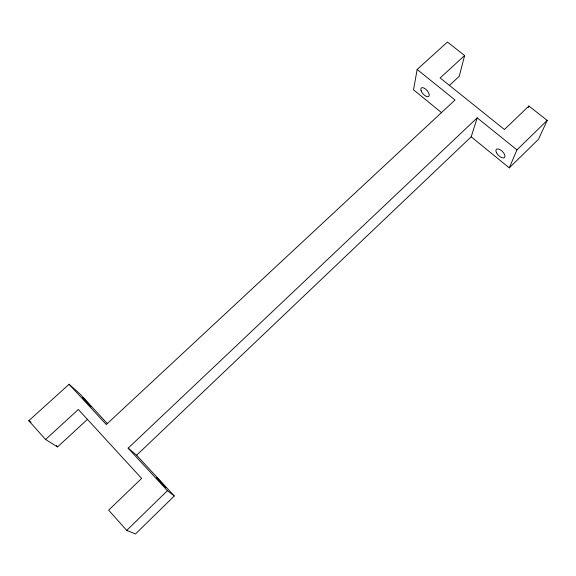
<?xml version="1.0" encoding="UTF-8"?>
<svg xmlns="http://www.w3.org/2000/svg" width="576" height="576" viewBox="0 0 576 576"><rect width="100%" height="100%" fill="white"/><g stroke="black" fill="none" stroke-linecap="round" stroke-linejoin="round"><path stroke-width="0.86" d="M449.417 85.378L459.252 76.306L464.63 55.534L447.451 42.041L417.139 69.458L413.532 89.813L441.677 112.759M471.19 136.814L477.202 117.857L516.946 149.882L509.285 167.875L471.19 136.814L136.598 455.234L128.138 448.171L477.202 117.857M528.235 107.618L528.898 106.006L547.2 120.384L538.466 139.298L509.285 167.875M136.598 455.234L174.276 495.979L135.497 533.959L126.706 530.388L108.641 510.156L141.638 478.426L78.343 409.471L45.569 439.502L28.8 420.725L69.098 384.271L79.862 393.883L107.136 423.382M126.706 530.388L167.422 490.687L174.276 495.979M516.946 149.882L547.2 120.384M528.898 106.006L504.446 129.521L440.15 77.954L464.63 55.534M45.569 439.502L57.586 446.911L87.516 419.299M28.8 420.725L31.032 422.165M417.139 69.458L455.033 99.986L106.294 424.534L69.098 384.271M128.138 448.171L167.422 490.687M56.39 445.579L57.586 446.911M165.73 487.282L156.672 477.648L165.73 487.282M91.238 406.721L82.498 397.418L91.238 406.721M421.099 90.72A5.638 2.628 48.4 0 0 428.342 96.638A5.638 2.628 48.4 0 0 425.671 89.136A5.638 2.628 48.4 0 0 421.099 90.72M496.526 152.806A5.81 2.786 44.8 0 0 504.439 157.637A5.81 2.786 44.8 0 0 500.378 149.839A5.81 2.786 44.8 0 0 496.526 152.806"/></g></svg>
